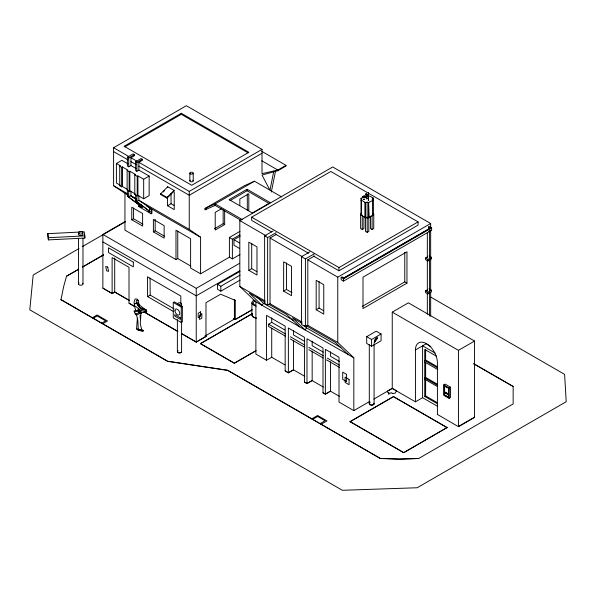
<?xml version="1.0" encoding="UTF-8"?>
<svg xmlns="http://www.w3.org/2000/svg" width="596" height="596" viewBox="0 0 596 596"><rect width="100%" height="100%" fill="white"/><g stroke="black" fill="none" stroke-linecap="round" stroke-linejoin="round"><path stroke-width="0.89" d="M283.621 291.109L283.674 261.823L291.533 266.367L291.481 295.646L283.621 291.109L286.505 289.44L286.549 262.903M473.738 363.724L513.149 386.476L513.149 403.946L418.69 458.488L399.245 459.181L380.27 458.488L227.657 370.377L167.58 361.325L60.956 299.646L167.58 361.206L227.657 370.265L380.27 458.369L399.245 459.062L418.69 458.488M363.873 197.671L364.074 196.173M135.702 310.307L134.636 306.582L134.651 304.005C135.925 302.314 138.13 304.422 138.272 305.949M138.391 305.867C137.728 303.707 139.784 297.911 135.069 298.998L134.048 302.321L134.435 305.39M134.621 311.812L135.21 313.98L136.551 315.023L139.501 313.638L138.54 310.211L138.726 308.937M270.01 189.982L273.817 171.126M271.307 192.039L275.657 170.493M137.371 318.108L136.573 328.91L140.611 329.625L141.557 329.238L140.261 323.755L140.88 315.135L140.708 312.818L139.658 312.379M60.956 299.766L63.645 286.624L66.528 276.201L78.568 269.25M368.291 200.45L368.425 192.694L368.566 200.472M138.928 306.806L138.764 305.361L139.218 305.249L138.592 302.261M137.497 304.273C135.218 303.409 136.275 297.948 138.265 300.786M257.025 297.099L263.447 303.26L262.024 305.331L249.173 293.009L265.116 302.142M303.841 325.312L306.515 327.86L305.085 329.938L292.413 317.817L301.934 323.278M141.498 329.26L143.323 330.422L143.174 331.123L139.136 330.385L138.786 329.469M368.574 217.585L373.133 215.298L373.133 197.991L372.157 199.168L373.133 200.241L368.574 202.528L368.872 217.763L368.574 202.528M366.771 195.555L366.771 198.773L366.771 195.555L367.62 194.944L366.406 194.028L365.892 194.281L366.734 195.421L367.441 194.832L366.19 194.11L367.032 195.25L367.441 194.832M160.652 193.812L167.722 186.742L174.092 190.422L174.092 191.115L167.022 198.177L160.652 194.505L160.652 193.812L167.022 197.492L167.022 198.177M163.222 191.934L164.511 190.645M167.022 197.492L174.092 190.422M138.54 306.322L138.518 304.601L138.764 305.361M128.006 195.332L113.598 185.714L113.598 147.726L186.362 105.716L262.009 149.395L262.009 173.667L277.833 170.046L285.998 165.33L285.998 166.031L277.833 170.739L262.009 175.053L269.571 189.506M181.281 113.277L124.147 146.266L191.733 185.281L248.867 152.3L181.281 113.277L181.281 114.313L248.063 152.867M124.951 146.832L181.281 114.313M116.406 163.483L120.437 165.807L119.736 166.209L119.736 185.751L120.437 185.349L116.406 183.024L116.406 163.483L121.875 160.324L128.043 163.878M130.941 165.554L128.743 166.82L127.38 166.038L127.38 157.188L133.064 153.91L134.42 154.692L134.42 155.727L130.941 157.739L130.941 165.554L136.156 168.564M127.38 157.188L128.743 157.97L134.42 154.692M119.736 166.209L121.681 167.334L122.381 166.932L127.827 170.076L127.127 170.478L127.127 190.02L129.146 191.182L129.839 190.78L134.778 193.633M138.875 170.136L136.894 171.275L135.672 170.568L135.672 161.717L141.133 158.566L142.355 159.274L142.355 160.309L138.875 162.321L138.875 170.136L149.149 176.066L149.149 195.607L143.673 198.766L137.922 195.443L137.229 195.846L134.793 194.438L134.793 174.904L135.486 174.501L129.839 171.238L129.146 171.641L127.127 170.478M135.672 161.717L136.894 162.425L142.355 159.274M134.793 174.904L137.229 176.312L137.922 175.909L143.673 179.225L149.149 176.066M119.736 185.751L121.681 186.876L122.381 186.474L127.045 189.163M134.793 194.438L135.486 194.035M138.771 204.055L138.771 206.603L139.471 206.201M140.231 206.819L140.924 206.417L142.288 207.207L141.587 207.609L140.231 206.819L140.231 205.009M129.19 300.429L114.715 292.07L112.13 293.567L102.87 288.218L102.87 234.429L125.406 221.421M79.022 248.547L33.19 275.009L29.8 309.838L342.342 490.285L417.193 487.752L566.2 401.726L564.606 374.37L430.901 297.18M82.241 246.692L125.652 221.623M135.672 194.534L135.672 200.74L150.222 211.655L149.522 212.057L149.522 208.563L150.222 208.16L138.875 200.301L138.875 195.875M131.768 219.79L142.615 226.055L142.615 213.524L131.768 207.266L131.768 219.79L133.564 218.754L142.861 224.126M149.522 208.563L151.213 209.539L151.913 209.136L151.913 213.39L151.213 213.793L138.771 206.603M138.875 162.321L189.245 191.398L262.009 149.395M167.558 196.538L167.558 205.739L171.045 203.728L174.01 205.434M262.009 153.254L189.245 195.257L138.875 166.172M82.583 266.933L103.451 254.879M78.568 269.362L66.528 276.201M82.583 267.045L103.451 254.999M153.388 231.859L164.138 238.065L164.138 225.653L153.388 219.447L153.388 231.859L155.176 230.823L164.392 236.143M240.881 220.267L215.149 205.411L205.054 209.807L205.054 208.429L244.367 185.728L254.47 181.214L281.811 197M254.47 181.214L215.149 203.914L205.054 208.429M205.054 209.807L206.656 208.883M247.064 189.26L229.147 199.608L252.339 212.995L270.256 202.647L247.064 189.26L247.064 190.757L269.459 203.683M229.929 200.651L247.064 190.757M221.511 208.727L215.208 212.362L215.208 230.026L224.662 224.573L224.662 210.626M214.5 228.715L223.165 223.709L224.662 224.573M284.91 364.864L271.724 357.25L266.546 360.237L266.546 315.411L285.164 326.161L285.164 370.988L288.367 372.835L288.367 328.009L304.437 337.291L304.437 382.111L306.985 383.586L306.985 338.759L322.995 348.004L322.995 392.831L325.364 394.194L325.364 349.375L339.012 357.25L339.012 402.077L353.823 410.629L353.823 357.786L255.885 301.822L239.823 286.497L239.823 220.602L332.724 166.969L430.67 223.515L430.67 228.149M124.944 193.566L124.944 230.138L175.976 259.595L177.764 258.56L190.854 266.121M271.679 231.956L251.661 220.393L251.661 217.175L330.787 171.492L418.079 221.891L418.079 225.109L338.953 270.793L313.325 255.997M175.976 259.595L175.976 230.287L190.608 238.735L190.608 268.044L200.591 273.81L229.393 257.181L229.393 237.461L239.95 231.36M92.313 317.75L97.096 314.986L107.504 320.991L102.713 323.755M93.207 318.264L97.178 315.977L105.648 320.864L101.678 323.159M229.393 237.461L232.38 239.182L239.92 234.831M239.518 248.435L233.96 245.224L233.96 239.704L240.24 236.083M180.856 303.252L180.811 296.063L147.465 276.812L147.584 296.592L150.17 295.095L173.987 308.847M302.179 322.123L270.025 303.751L267.634 305.13L264.631 303.394L264.631 235.845L273.139 230.935M264.631 235.845L267.634 237.58L276.142 232.663M229.393 257.181L232.38 258.902L239.92 254.552M270.025 303.751L270.025 238.035L276.157 234.496M102.87 234.429L196.24 288.33L239.704 263.238M173.28 302.463L174.375 301.837L182.339 306.433L182.339 321.833L181.244 322.466L173.28 317.869L173.28 302.463L181.244 307.067L182.339 306.433M366.771 198.773L366.272 198.483L366.272 195.265L365.698 194.199L366.406 194.028M365.698 194.199L367.218 194.497M366.272 195.265L365.996 194.028M361.027 198.155L361.869 199.265L361.027 200.42L361.422 200.196L365.37 202.476L365.37 217.533L361.422 215.253L361.027 215.476L361.027 198.155L361.422 198.386L365.08 196.27L364.685 196.039L367.218 196.471L369.758 196.039L373.133 197.991M367.62 194.944L366.92 194.668M239.704 270.74L196.24 295.832L102.87 241.931M240.084 280.075L220.825 291.191L217.54 289.291L217.54 284.352L240.009 271.381M366.272 198.483L367.069 198.602M368.872 217.763L367.136 217.205L364.975 217.763L364.975 202.707L365.37 202.476M217.54 284.352L220.825 286.251L240.084 275.129M248.815 270.331L256.98 275.039L256.98 246.878L248.815 242.17L248.815 270.331L251.706 268.662L256.898 271.657M363.903 216.981L363.903 228.559L362.264 229.505L360.617 228.559L360.617 214.307L361.712 213.673M364.975 217.763L365.37 217.533M365.542 217.153L367.188 218.099L368.827 217.153M373.759 214.307L372.113 215.253L372.113 229.505L373.759 228.559L373.759 214.307L372.664 213.673M353.823 357.786L337.768 342.462L307.804 325.334L305.413 326.72L301.509 324.462L301.509 256.675L309.875 251.84M301.509 256.675L305.413 258.932L314.539 253.658M307.804 325.334L307.804 259.849L314.561 255.945M365.542 216.802L365.542 231.404L367.188 232.351L368.827 231.404L368.827 216.802M205.896 335.541L234.414 319.084L234.414 299.885M252.034 309.793L235.278 319.471L233.714 318.562M181.832 333.805L196.24 342.119L205.978 336.502L205.978 302.664L220.624 294.208L235.278 300.391L235.278 319.583L233.714 318.681M235.278 319.583L252.034 309.913M255.952 350.798L234.355 363.269L200.412 343.668L252.406 313.541M200.412 343.668L252.406 313.652M251.661 217.175L338.953 267.574L418.079 221.891M307.804 259.849L337.768 277.147L430.67 223.515M428.464 227.009L429.239 226.562L431.631 227.94L431.631 230.242L343.542 281.096L341.15 279.718L341.15 277.416L342.111 276.864L343.989 277.945L430.342 228.089L428.464 227.009L428.464 229.192L343.713 278.123M341.15 277.416L343.542 278.801L431.631 227.94M285.484 336.196L268.572 326.437L268.572 324.187L271.724 322.369L284.91 329.983M316.185 309.749L323.755 314.114L323.755 284.694L316.185 280.329L316.185 309.749L319.076 308.08L323.613 310.702M200.412 343.557L234.355 363.15L255.952 350.686M429.031 255.96L431.422 257.338L431.422 258.947L427.898 260.988L425.507 259.603L425.507 257.993L427.623 256.772M425.507 257.993L427.898 259.379L431.422 257.338M362.405 306.351L404.773 281.893L406.964 283.16L406.964 251.78L362.994 277.162L362.994 308.542L406.964 283.16M429.031 288.844L431.422 290.222L431.422 291.831L427.898 293.865L425.507 292.487L425.507 290.878L427.623 289.656M437.509 406.308L422.594 397.696L415.434 401.831L392.25 388.443L392.25 312.133L408.372 302.828L474.558 341.046L474.558 417.356L458.436 426.662L437.412 414.406M293.537 369.729L288.367 372.716L285.164 370.876M288.367 372.835L293.537 369.848L304.787 376.344M425.507 290.878L427.898 292.256L431.422 290.222M366.696 336.666L376.203 331.182L381.082 333.998L381.082 340.778L371.576 346.269L366.696 343.452L366.696 336.666L371.576 339.482L381.082 333.998M312.162 380.479L306.985 383.466L304.437 381.999M306.985 383.586L312.162 380.598L323.367 387.065M330.542 391.095L325.364 394.083L322.995 392.712M325.364 394.194L330.542 391.207L339.37 396.303M415.434 401.831L415.434 349.971L426.125 343.795L430.833 346.514M311.782 418.832L317.586 415.487L326.966 420.903L321.17 424.248M312.676 419.346L317.631 416.485L325.021 420.754L320.067 423.614M437.516 366.86L425.633 359.999L424.739 360.52L437.412 367.836M353.823 410.629L369.833 401.384M373.834 399.074L392.25 388.443M392.25 312.133L458.436 350.351L474.558 341.046M437.516 384.271L425.633 377.41L424.739 377.931L437.412 385.247M350.061 421.625L393.457 396.571L447.104 427.548L403.708 452.714L350.061 421.625L403.708 452.602L447.104 427.548M350.061 421.737L393.457 396.683L447.104 427.66M443.715 384.889L445.108 384.085L450.487 387.191L450.487 397.577L449.093 398.381L443.715 395.275L443.715 384.889L449.093 387.996L450.487 387.191M436.615 356.289L424.739 349.435L424.739 396.444L425.633 395.923L437.516 402.784M444.303 385.97L448.885 388.264L448.587 394.299L444.303 391.833L444.303 385.97L448.17 387.854M444.303 391.833L448.885 394.127M444.303 392.541L448.885 394.835L448.587 397.39L444.303 394.917L444.303 392.541L447.454 394.016M444.303 394.917L448.885 397.219M458.436 426.55L474.558 417.237M143.412 330.78L141.908 331.033L137.08 329.417M364.975 202.707L367.136 202.148L368.872 202.707M136.216 303.453L136.529 303.021M140.284 311.797C141.371 313.012 149.589 312.758 146.042 310.732M47.784 233.662L84.245 231.822L84.856 235.867L84.856 238.057L48.395 239.897L47.784 233.662L48.395 239.897M48.395 237.715L84.856 235.867M138.101 310.024L134.033 310.926L134.301 311.864L138.101 311.157L138.101 310.024L138.54 310.211M140.932 313.265L141.371 313.243L140.663 311.969M137.497 304.69L140.477 308.475L145.983 309.51L146.281 310.717M140.589 308.497L142.094 309.317L145.983 309.51M135.21 313.98L138.682 312.937L138.101 310.59M139.032 330.281L137.728 329.953L136.871 329.014M146.08 312.08L146.541 312.207M139.591 313.265L139.993 313.384L138.995 309.175L139.166 311.075M138.071 303.304L136.722 302.455M140.708 312.818L140.969 313.652L139.941 313.265M139.479 307.156L142.519 308.519M142.094 309.317L145.983 310.665L146.176 311.946L140.581 310.278L135.456 306.202M138.309 304.712L137.855 303.841M239.823 286.497L265.257 301.032M269.101 304.429L286.646 314.472L299.751 326.884M305.904 325.55L335.28 342.372L348.079 354.501M263.447 303.26L293.15 320.223M306.515 327.86L340.942 347.535M365.892 194.281L367.143 195.004M364.074 197.671L363.97 196.121M261.853 151.391L285.998 165.33M361.027 213.212L361.422 213.442M360.617 214.307L362.264 215.253L362.264 229.505M261.741 160.756L277.833 170.046M372.113 229.505L370.474 228.559L370.474 216.087M275.687 234.265L308.519 253.225M242.49 219.7L215.149 203.914L215.149 205.411M113.598 147.726L128.781 156.495M130.941 157.739L136.909 161.181M239.823 220.602L266.218 235.837M270.025 238.035L302.284 256.66M113.598 151.585L127.984 159.892M130.941 161.598L136.156 164.608M473.753 363.851L513.149 386.476M435.155 353.085L422.594 345.836L422.594 397.696M233.96 239.704L239.518 242.922M167.558 205.739L174.226 209.583L174.226 192.121M424.739 362.048L437.412 369.364M113.598 185.714L127.984 194.013M136.156 198.736L130.941 195.726L128.743 196.993L127.38 196.211L127.38 190.005M200.591 273.81L200.591 237.238L189.245 229.385L138.875 200.301L136.894 201.441L136.894 195.242M146.758 206.164L148.255 207.021M149 207.453L200.591 237.238M286.505 289.44L292.01 292.621M149.522 212.057L148.3 211.356L149 210.954L135.672 200.74M424.739 379.242L437.412 386.558M424.739 396.444L437.412 403.76M233.714 299.483L235.278 300.391M304.787 341.456L293.537 334.959L293.537 330.445M323.367 352.184L312.162 345.71L312.162 341.195M339.37 361.422L330.542 356.326L330.542 351.804M268.572 324.187L285.484 333.946M290.312 336.733L304.802 345.106M308.832 347.423L323.323 355.797M327.346 358.121L339.422 365.095M290.312 338.982L304.802 347.349M308.832 349.673L323.323 358.04M326.541 359.902L339.422 367.337M266.546 360.237L255.885 354.084L255.885 301.822M147.584 296.592L173.786 311.715M205.106 335.883L205.978 336.382L196.24 342.007L181.832 333.693M205.106 336.002L205.978 336.502M129.19 300.31L114.715 291.958L114.708 257.912M102.87 288.106L112.13 293.448L114.715 292.07M112.13 293.567L112.115 257.569L129.004 267.321L129.019 303.2L134.621 306.433M144.225 311.976L177.831 331.383M134.621 306.545L129.019 303.2M144.225 312.095L177.831 331.495M136.238 199.392L130.941 195.726L130.941 191.294M131.09 195.987L135.635 199.131M142.288 207.207L128.743 196.993L128.743 190.795M127.38 196.211L140.924 206.417M138.972 304.645L144.791 309.175M300.511 322.123L301.844 323.397M137.795 304.467L138.19 304.966M139.524 309.667L140.559 312.758M136.551 315.023L137.832 320.171L138.287 329.365M140.425 310.188L141.043 312.14M139.121 305.964L139.576 307.603M84.364 234.817L84.856 238.057M138.935 305.279L139.144 307.067M140.135 315.18L140.298 318.741M150.073 278.019L150.17 295.095M458.436 350.351L458.436 426.662M449.093 387.996L449.093 398.381M448.587 388.443L448.587 394.299M448.587 395.014L448.587 397.39M444.601 385.798L444.601 391.654M444.601 392.369L444.601 394.746M437.412 414.518L437.412 362.659A15.541 8.977 60 0 0 426.423 343.624A15.541 8.977 60 0 0 415.434 349.971M430.67 230.004L430.67 290.252M430.67 292.107L430.67 316.208M429.582 230.652L429.582 257.561M429.582 259.416L429.582 316.007M427.898 259.379L427.898 260.988M427.898 292.256L427.898 293.865M427.332 232.507L427.332 257.561M427.332 260.34L427.332 290.952M427.332 292.807L427.332 314.152M425.633 349.837L425.633 359.999M425.633 362.413L425.633 377.41M425.633 379.63L425.633 395.923M404.773 252.361L404.773 281.893M374.087 343.765L374.087 403.641M372.835 198.163L372.835 215.126M371.576 339.482L371.576 346.269M369.296 344.689L369.296 403.641M367.136 202.148L367.136 217.205M367.188 218.099L367.188 232.351M366.57 195.093L366.57 198.312M361.422 198.386L361.422 215.253M343.542 278.801L343.542 281.096M338.953 267.574L338.953 270.793M337.768 277.147L337.768 342.462M330.542 361.817L330.542 391.207M319.076 281.416L319.076 308.08M312.162 351.2L312.162 380.598M305.413 258.932L305.413 326.72M293.537 340.45L293.537 369.848M271.724 317.847L271.724 322.369M271.724 328.24L271.724 357.25M267.634 237.58L267.634 305.13M251.885 302.798L251.885 314.748M251.706 243.228L251.706 268.662M247.303 193.864L247.303 209.673L248.8 210.537L248.8 193.797L239.838 198.975L239.838 205.478M232.38 239.182L232.38 258.902M223.165 209.762L223.165 223.709M220.825 286.251L220.825 291.191M196.24 288.33L196.24 342.119M193.223 173.168L193.223 180.871M189.848 173.168L189.848 180.871M189.245 191.398L189.245 229.385M181.594 304.027L181.594 306.776M181.594 321.415L181.594 351.61M181.244 307.067L181.244 322.466M177.764 231.084L177.764 258.56M177.37 319.583L177.37 351.61M171.045 193.611L171.045 203.728M167.722 186.742L167.722 187.435M155.176 219.298L155.176 230.823M151.213 209.539L151.213 213.793M143.673 179.225L143.673 198.766M141.587 204.89L141.587 207.609M137.922 175.909L137.922 195.443M137.229 176.312L137.229 195.846M136.894 162.425L136.894 171.275M133.564 208.019L133.564 218.754M129.839 171.238L129.839 190.78M129.146 171.641L129.146 191.182M128.743 157.97L128.743 166.82M122.381 166.932L122.381 186.474M121.681 167.334L121.681 186.876M82.978 238.318L82.978 283.92M78.471 238.318L78.471 283.92M256.265 318.16A5.915 3.412 0 0 1 252.086 313.98M256.265 318.048A5.915 3.412 0 0 1 252.086 313.861M256.265 306.091A5.915 3.412 0 0 1 253.62 300.384M255.557 305.271A4.366 2.518 0 0 1 255.364 300.905M374.005 403.395A2.391 1.378 0 0 1 371.07 405.086A2.391 1.378 0 0 1 369.997 402.777M374.005 403.283A2.391 1.378 0 0 1 371.07 404.975A2.391 1.378 0 0 1 369.997 402.665M82.673 233.617A2.25 1.304 0 0 1 82.017 235.338A2.25 1.304 0 0 1 79 235.107A2.25 1.304 0 0 1 79.134 233.349M177.444 304.347A2.108 1.222 0 0 1 179.299 302.813A2.108 1.222 0 0 1 181.586 304.139A2.108 1.222 0 0 1 178.934 305.204M181.519 351.297A2.108 1.222 0 0 1 178.934 352.787A2.108 1.222 0 0 1 177.988 350.753M181.519 351.409A2.108 1.222 0 0 1 178.934 352.906A2.108 1.222 0 0 1 177.988 350.865M192.731 180.178A1.691 0.976 0 0 1 192.731 181.556A1.691 0.976 0 0 1 190.34 181.556A1.691 0.976 0 0 1 190.34 180.178M82.673 283.271A2.25 1.304 0 0 1 82.017 284.985A2.25 1.304 0 0 1 79 284.761A2.25 1.304 0 0 1 79.134 283.003M429.433 230.98A1.125 0.648 0 0 1 428.748 231.285M427.481 230.332A1.125 0.648 0 0 1 427.66 230.198M363.702 197.574L364.253 197.611L363.702 197.574M363.702 199.526L364.253 199.563L363.702 199.526M388.845 392.645L388.346 393.956L388.897 394.194L390.402 393.04L391.848 392.757L392.228 393.636L395.066 393.189L396.526 390.767L392.25 388.331L387.445 391.132L387.631 392.414L388.845 392.645M375.338 340.092L374.154 342.909L377.462 338.312L376.463 338.886L377.551 337.187L375.659 338.342L374.385 340.703L375.338 340.092M200.584 311.864L198.192 313.243L198.192 317.705L200.584 316.327L200.584 311.864M201.82 313.868L199.533 315.187L199.533 319.463L201.82 318.145L201.82 313.868M107.72 267.06L105.701 266.524L106.58 270.8L108.599 271.344L107.72 267.06M346.589 374.37L342.707 372.127L342.707 379.384L346.589 381.626L346.589 374.37M349.07 379.421L345.091 377.119L345.091 382.408L349.07 384.711L349.07 379.421M133.333 262.158L108.45 247.794L108.45 252.503L133.333 266.874L133.333 262.158M180.335 317.854L174.755 314.636L174.755 316.126L180.335 319.344L180.335 317.854M79.134 233.699A2.25 1.304 0 0 0 82.896 233.11A2.25 1.304 0 0 0 80.14 231.524A2.25 1.304 0 0 0 79.134 233.699M174.986 310.695A3.375 1.952 60 0 0 178.591 315.113A3.375 1.952 60 0 0 178.539 310.307A3.375 1.952 60 0 0 174.986 310.695M190.34 173.861A1.691 0.976 0 0 0 193.164 173.421A1.691 0.976 0 0 0 191.1 172.229A1.691 0.976 0 0 0 190.34 173.861M363.001 197.529A1.371 0.79 0 0 0 365.296 197.179A1.371 0.79 0 0 0 363.62 196.211A1.371 0.79 0 0 0 363.001 197.529M363.098 197.477A1.237 0.715 0 0 0 365.169 197.157A1.237 0.715 0 0 0 363.649 196.285A1.237 0.715 0 0 0 363.098 197.477"/></g></svg>
